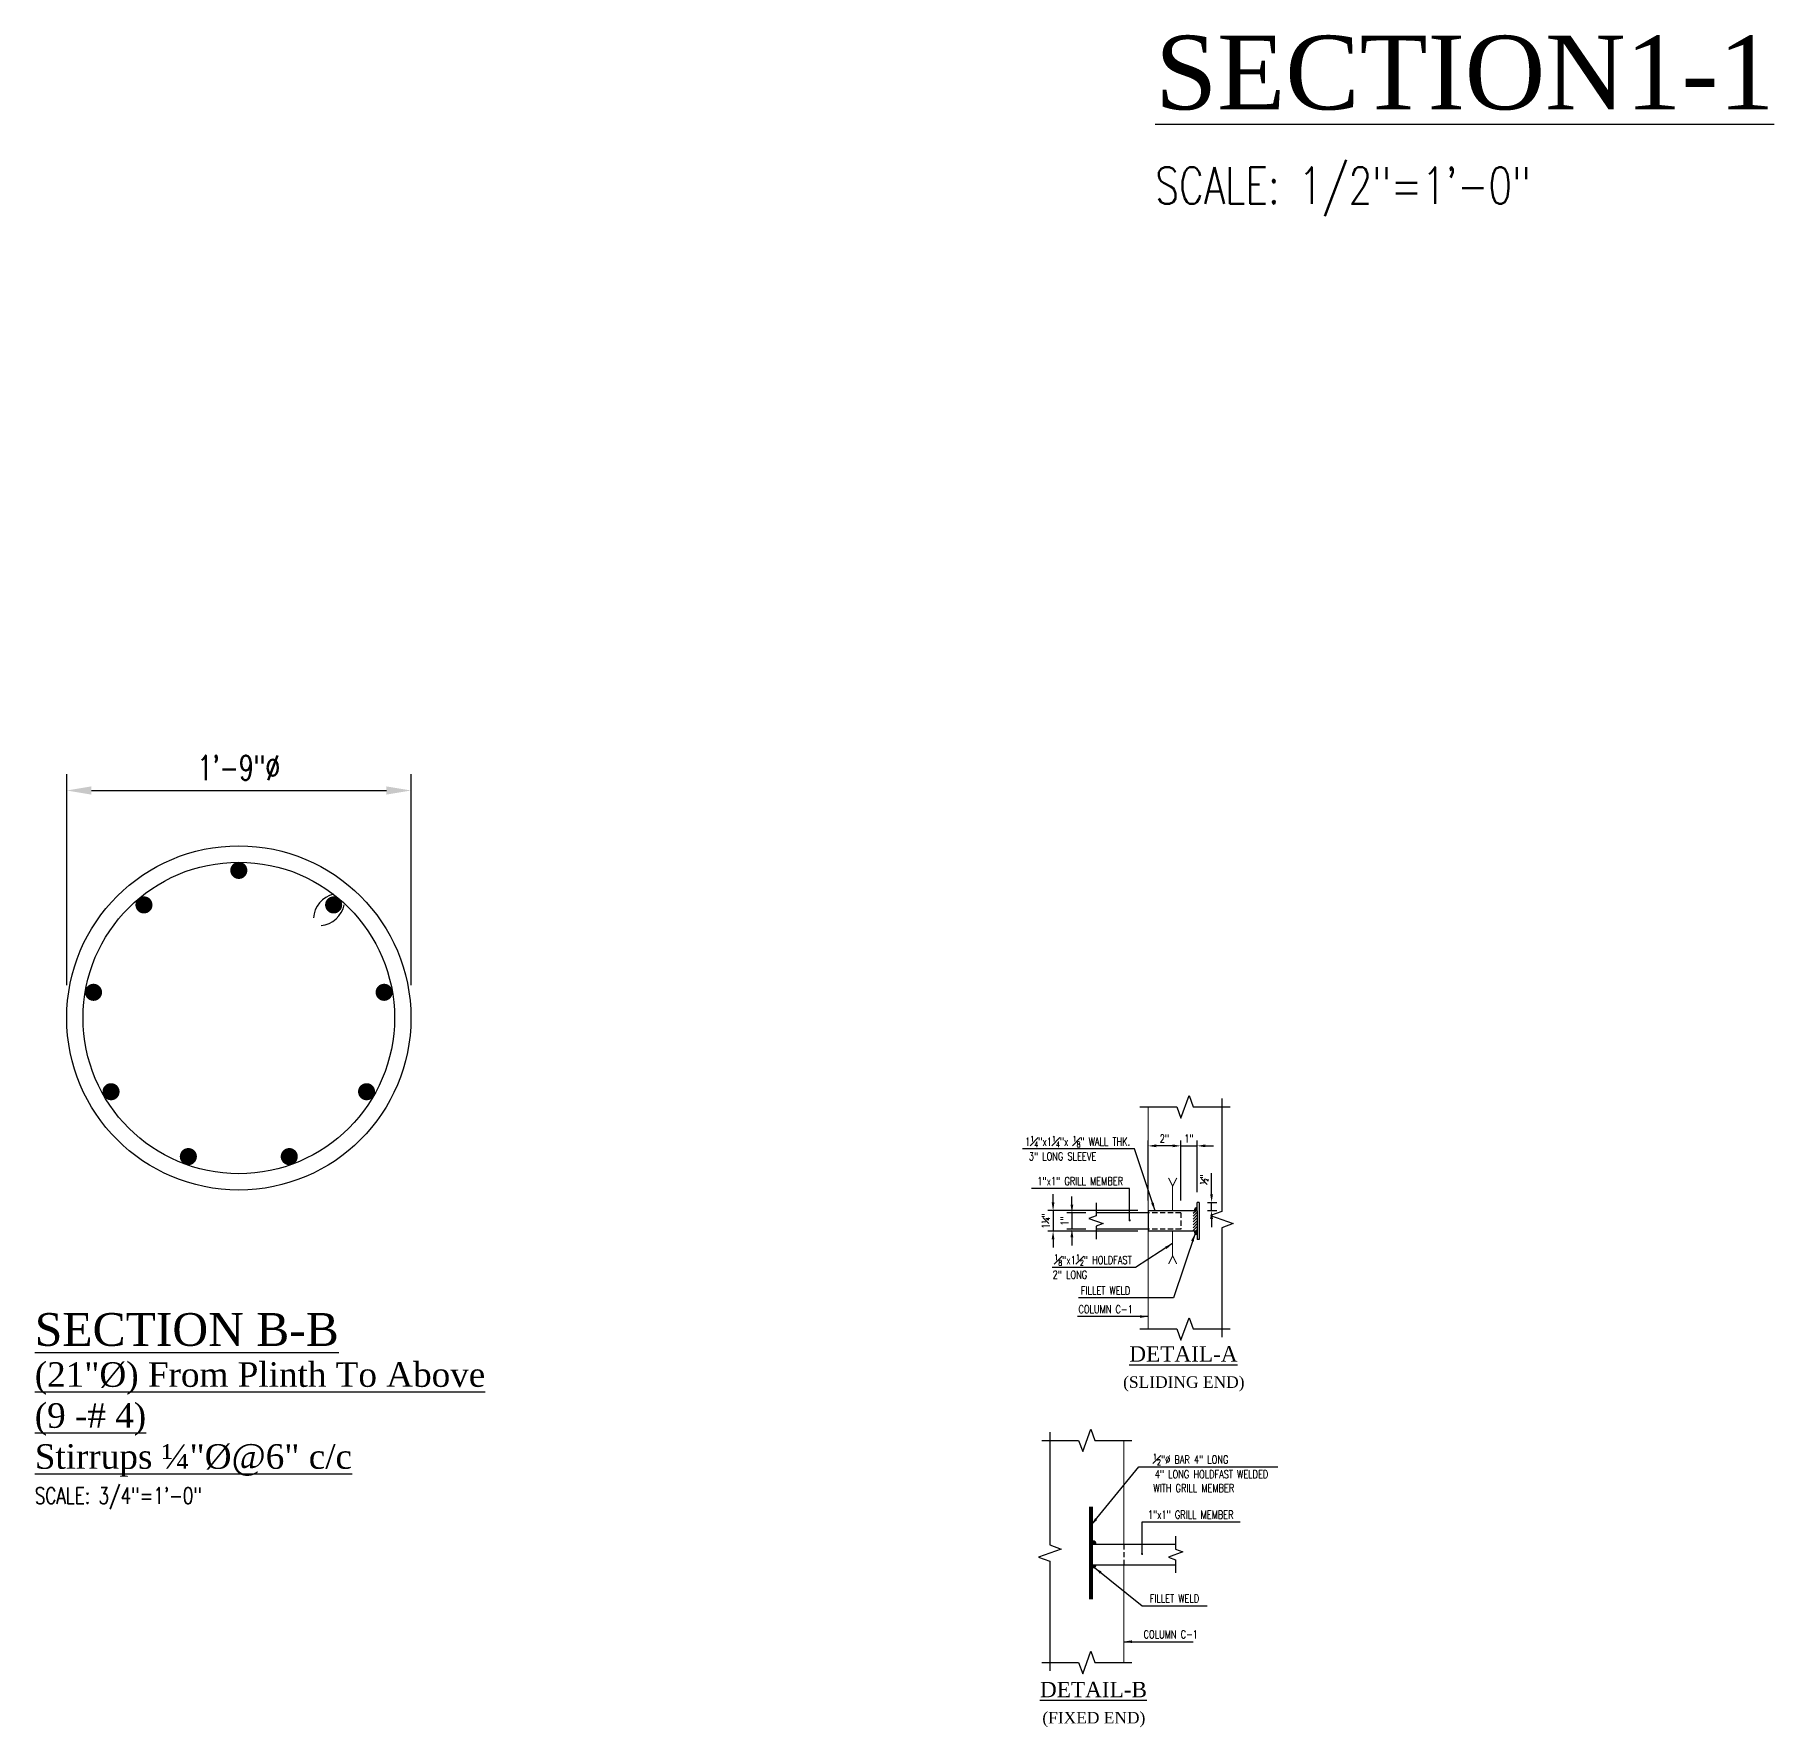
# Model space of a CAD drawing. Header units: inches. Extents: x 295786 to 300745, y 68261 to 70432.
# Drawn here: x 300554.3 to 300660.5, y 69340.3 to 69443.5 of the extents above; entities that cross this region are included whole.
import ezdxf
from ezdxf.enums import TextEntityAlignment as Align

# ---------------------------------------------------------------- set-up
doc = ezdxf.new("R2010")
doc.units = ezdxf.units.IN
doc.header["$MEASUREMENT"] = 0
doc.linetypes.add('HIDDEN', pattern=[9.525, 6.35, -3.175])
for name, color, linetype in [('A-TYP-DIM', 1, 'Continuous'), ('A-TYP-H-TEXT', 2, 'Continuous'), ('A-TYP-S-BOT-STEEL', 6, 'Continuous'), ('A-TYP-ST-DONUT', 6, 'Continuous'), ('COL', 6, 'Continuous'), ('DIM', 7, 'Continuous'), ('GRID LINE', 1, 'Continuous'), ('HATCH', 7, 'Continuous'), ('holdfast', 1, 'Continuous'), ('SECTION', 8, 'Continuous')]:
    doc.layers.add(name, color=color, linetype=linetype)
doc.styles.add('HADINGS', font='times.ttf')
doc.styles.add('Riz', font='romans.shx', dxfattribs={"width": 0.7})
doc.styles.add('rizwan', font='romans.shx', dxfattribs={"width": 0.75})
doc.dimstyles.new('Rizwan', dxfattribs={"dimscale": 65, "dimtxt": 0.09375, "dimasz": 0.09375, "dimexe": 0.0625, "dimexo": 0.125, "dimgap": 0, "dimtad": 1, "dimzin": 0, "dimdsep": 46, "dimlunit": 3, "dimtxsty": 'Riz', "dimcen": 0.09, "dimclrd": 1, "dimclre": 1, "dimclrt": 2, "dimaunit": 1, "dimadec": 3, "dimazin": 0, "dimtfac": 1, "dimtofl": 0, "dimtmove": 0, "dimatfit": 1, "dimfxl": 0, "dimtolj": 1, "dimtzin": 0, "dimlwd": -1, "dimlwe": -1, "dimarcsym": 0})
doc.dimstyles.new('STYLE-64', dxfattribs={"dimscale": 64, "dimtxt": 0.09375, "dimasz": 0.09375, "dimexe": 0.0625, "dimexo": 0.0625, "dimgap": 0.03125, "dimtad": 1, "dimzin": 3, "dimdsep": 46, "dimlunit": 4, "dimtxsty": 'rizwan', "dimcen": 0.125, "dimdle": 4, "dimclrd": 1, "dimclre": 1, "dimclrt": 2, "dimadec": 0, "dimazin": 0, "dimtfac": 0.5, "dimtix": 1, "dimtmove": 2, "dimatfit": 3, "dimfxl": 0, "dimfrac": 1, "dimtolj": 1, "dimtzin": 3, "dimarcsym": 0})

# ---------------------------------------------------------------- blocks, each defined once
blk = doc.blocks.new('*D193')
at = {"layer": 'Defpoints', "color": 0, "transparency": 16777216}
for p in [(300577.3, 69397.42), (300556.3, 69383.55), (300577.3, 69383.55)]:
    blk.add_point(p, dxfattribs=at)
at = {"layer": 'DIM', "color": 1, "transparency": 16777216}
for p, q in [((300556.3, 69385.55), (300556.3, 69398.42)), ((300577.3, 69385.55), (300577.3, 69398.42)), ((300557.8, 69397.42), (300575.8, 69397.42))]:
    blk.add_line(p, q, dxfattribs=at)
for points in [[(300557.8, 69397.67), (300557.8, 69397.17), (300556.3, 69397.42)], [(300575.8, 69397.67), (300575.8, 69397.17), (300577.3, 69397.42)]]:
    blk.add_solid(points, dxfattribs=at)
at = {"layer": 'DIM', "color": 2, "transparency": 16777216, "insert": (300566.8, 69398.81), "char_height": 1.5, "attachment_point": 5, "style": 'Riz'}
blk.add_mtext('\\A1;1\'-9"%%C', dxfattribs=at)
blk = doc.blocks.new('*D80')
at = {"layer": 'A-TYP-DIM', "color": 1, "lineweight": -2, "ltscale": 1.5, "transparency": 16777216}
for p, q in [((300626.14, 69372.79), (300626.14, 69374.08)), ((300625.89, 69372.29), (300626.45, 69372.29)), ((300625.89, 69371.79), (300626.45, 69371.79)), ((300626.14, 69371.79), (300626.14, 69372.29)), ((300626.14, 69371.29), (300626.14, 69370.79))]:
    blk.add_line(p, q, dxfattribs=at)
at = {"layer": 'A-TYP-DIM', "color": 1, "ltscale": 1.5, "transparency": 16777216}
for points in [[(300626.05, 69372.79), (300626.22, 69372.79), (300626.14, 69372.29)], [(300626.05, 69371.29), (300626.22, 69371.29), (300626.14, 69371.79)]]:
    blk.add_solid(points, dxfattribs=at)
at = {"layer": 'Defpoints', "color": 0, "ltscale": 1.5, "transparency": 16777216}
for p in [(300625.26, 69372.29), (300625.26, 69371.79), (300626.14, 69372.29)]:
    blk.add_point(p, dxfattribs=at)
at = {"layer": 'A-TYP-DIM', "color": 2, "ltscale": 1.5, "transparency": 16777216, "insert": (300625.69, 69373.69), "char_height": 0.4883, "attachment_point": 5, "rotation": 90, "style": 'rizwan'}
blk.add_mtext('\\A1;{\\H0.500000x;\\S1#2;}"', dxfattribs=at)
blk = doc.blocks.new('*D81')
at = {"layer": 'A-TYP-DIM', "color": 1, "lineweight": -2, "ltscale": 1.5, "transparency": 16777216}
for p, q in [((300623.76, 69375.74), (300623.26, 69375.74)), ((300624.26, 69372.41), (300624.26, 69376.06)), ((300624.26, 69375.74), (300625.26, 69375.74)), ((300625.26, 69372.91), (300625.26, 69376.06)), ((300625.76, 69375.74), (300626.26, 69375.74))]:
    blk.add_line(p, q, dxfattribs=at)
at = {"layer": 'A-TYP-DIM', "color": 1, "ltscale": 1.5, "transparency": 16777216}
for points in [[(300623.76, 69375.83), (300623.76, 69375.66), (300624.26, 69375.74)], [(300625.76, 69375.83), (300625.76, 69375.66), (300625.26, 69375.74)]]:
    blk.add_solid(points, dxfattribs=at)
at = {"layer": 'Defpoints', "color": 0, "ltscale": 1.5, "transparency": 16777216}
for p in [(300625.26, 69375.74), (300624.26, 69371.79), (300625.26, 69372.29)]:
    blk.add_point(p, dxfattribs=at)
at = {"layer": 'A-TYP-DIM', "color": 2, "ltscale": 1.5, "transparency": 16777216, "insert": (300624.76, 69376.19), "char_height": 0.488, "attachment_point": 5, "style": 'rizwan'}
blk.add_mtext('\\A1;1"', dxfattribs=at)
blk = doc.blocks.new('*D82')
at = {"layer": 'A-TYP-DIM', "color": 1, "lineweight": -2, "ltscale": 1.5, "transparency": 16777216}
for p, q in [((300622.26, 69372.41), (300622.26, 69376.06)), ((300623.76, 69375.74), (300622.76, 69375.74)), ((300624.26, 69372.41), (300624.26, 69376.06))]:
    blk.add_line(p, q, dxfattribs=at)
at = {"layer": 'A-TYP-DIM', "color": 1, "ltscale": 1.5, "transparency": 16777216}
for points in [[(300622.76, 69375.83), (300622.76, 69375.66), (300622.26, 69375.74)], [(300623.76, 69375.83), (300623.76, 69375.66), (300624.26, 69375.74)]]:
    blk.add_solid(points, dxfattribs=at)
at = {"layer": 'Defpoints', "color": 0, "ltscale": 1.5, "transparency": 16777216}
for p in [(300622.26, 69375.74), (300622.26, 69371.79), (300624.26, 69371.79)]:
    blk.add_point(p, dxfattribs=at)
at = {"layer": 'A-TYP-DIM', "color": 2, "ltscale": 1.5, "transparency": 16777216, "insert": (300623.26, 69376.19), "char_height": 0.488, "attachment_point": 5, "style": 'rizwan'}
blk.add_mtext('\\A1;2"', dxfattribs=at)
blk = doc.blocks.new('*D83')
at = {"layer": 'A-TYP-DIM', "color": 1, "lineweight": -2, "ltscale": 1.5, "transparency": 16777216}
for p, q in [((300617.62, 69372.16), (300617.62, 69372.66)), ((300618.47, 69371.66), (300617.31, 69371.66)), ((300617.62, 69371.66), (300617.62, 69370.66)), ((300618.47, 69370.66), (300617.31, 69370.66)), ((300617.62, 69370.16), (300617.62, 69369.66))]:
    blk.add_line(p, q, dxfattribs=at)
at = {"layer": 'A-TYP-DIM', "color": 1, "ltscale": 1.5, "transparency": 16777216}
for points in [[(300617.53, 69372.16), (300617.7, 69372.16), (300617.62, 69371.66)], [(300617.53, 69370.16), (300617.7, 69370.16), (300617.62, 69370.66)]]:
    blk.add_solid(points, dxfattribs=at)
at = {"layer": 'Defpoints', "color": 0, "ltscale": 1.5, "transparency": 16777216}
for p in [(300619.09, 69371.66), (300617.62, 69370.66), (300619.09, 69370.66)]:
    blk.add_point(p, dxfattribs=at)
at = {"layer": 'A-TYP-DIM', "color": 2, "ltscale": 1.5, "transparency": 16777216, "insert": (300617.17, 69371.16), "char_height": 0.488, "attachment_point": 5, "rotation": 90, "style": 'rizwan'}
blk.add_mtext('\\A1;1"', dxfattribs=at)
blk = doc.blocks.new('*D84')
at = {"layer": 'A-TYP-DIM', "color": 1, "lineweight": -2, "ltscale": 1.5, "transparency": 16777216}
for p, q in [((300616.47, 69372.29), (300616.47, 69372.79)), ((300621.64, 69371.79), (300616.15, 69371.79)), ((300616.47, 69371.79), (300616.47, 69370.54)), ((300621.64, 69370.54), (300616.15, 69370.54)), ((300616.47, 69370.04), (300616.47, 69369.54))]:
    blk.add_line(p, q, dxfattribs=at)
at = {"layer": 'A-TYP-DIM', "color": 1, "ltscale": 1.5, "transparency": 16777216}
for points in [[(300616.38, 69372.29), (300616.55, 69372.29), (300616.47, 69371.79)], [(300616.38, 69370.04), (300616.55, 69370.04), (300616.47, 69370.54)]]:
    blk.add_solid(points, dxfattribs=at)
at = {"layer": 'Defpoints', "color": 0, "ltscale": 1.5, "transparency": 16777216}
for p in [(300622.26, 69371.79), (300616.47, 69370.54), (300622.26, 69370.54)]:
    blk.add_point(p, dxfattribs=at)
at = {"layer": 'A-TYP-DIM', "color": 2, "ltscale": 1.5, "transparency": 16777216, "insert": (300616.02, 69371.16), "char_height": 0.4883, "attachment_point": 5, "rotation": 90, "style": 'rizwan'}
blk.add_mtext('\\A1;1{\\H0.500000x;\\S1#4;}"', dxfattribs=at)

msp = doc.modelspace()

# ---------------------------------------------------------------- hatches: boundary and pattern name
at = {"layer": 'HATCH'}
h = msp.add_hatch(dxfattribs=at)
h.set_pattern_fill('ANSI31', color=256, style=0)
h.set_pattern_definition([(45, (-415452.1015, -299336.09418), (-0.088388347648, 0.088388347648), [])])
h.paths.add_polyline_path([(300625.26159342, 69371.7885535), (300625.01159342, 69371.7885535), (300625.01159342, 69370.5385535), (300625.26159342, 69370.5385535)])
for points in [[(300625.06973972, 69371.7885535), (300625.26159342, 69371.7885535), (300625.26159342, 69371.9804072, 0.4142135624)], [(300625.06973972, 69370.5385535), (300625.26159342, 69370.5385535), (300625.26159342, 69370.3466998, -0.4142135624)], [(300619.0900968, 69351.44119999), (300618.8982431, 69351.44119999), (300618.8982431, 69351.63305369, -0.4142135624)], [(300619.0900968, 69350.19119999), (300618.8982431, 69350.19119999), (300618.8982431, 69349.99934629, 0.4142135624)]]:
    msp.add_hatch(color=1, dxfattribs=at).paths.add_polyline_path(points)

# ---------------------------------------------------------------- linework, layer by layer
at = {"layer": 'A-TYP-S-BOT-STEEL'}
msp.add_circle((300566.79572759, 69383.54535023), 9.5, dxfattribs=at)
for centre, start, end in [((300572.92801018, 69389.54351605), 102.655389473, 176.2708822434), ((300571.67713311, 69390.76706735), 274.9945315808, 348.6100243535)]:
    msp.add_arc(centre, 1.58473463, start, end, dxfattribs=at)
at = {"layer": 'A-TYP-ST-DONUT', "linetype": 'Continuous', "ltscale": 1.5, "const_width": 0.52083333}
for points in [[(300567.05614426, 69392.54535023, -1), (300566.53531093, 69392.54535023, -1)], [(300561.21012985, 69390.60714283, -1), (300560.81114836, 69390.27235761, -1)], [(300572.78030682, 69390.27235761, -1), (300572.38132534, 69390.60714283, -1)], [(300557.97767869, 69385.36464418, -1), (300557.88723694, 69384.85172348, -1)], [(300575.70421825, 69384.85172348, -1), (300575.61377649, 69385.36464418, -1)], [(300558.87129063, 69379.27087768, -1), (300559.13170729, 69378.81982278, -1)], [(300574.45974789, 69378.81982278, -1), (300574.72016456, 69379.27087768, -1)], [(300563.47283468, 69375.17718439, -1), (300563.96225792, 69374.9990489, -1)], [(300569.62919726, 69374.9990489, -1), (300570.1186205, 69375.17718439, -1)]]:
    msp.add_lwpolyline(points, format="xyb", close=True, dxfattribs=at)
at = {"layer": 'COL', "lineweight": 0}
for p, q in [((300622.26159342, 69378.12295342), (300622.26159342, 69371.7885535)), ((300622.26159342, 69370.5385535), (300622.26159342, 69364.57243538)), ((300620.77367345, 69357.77559991), (300620.77367345, 69351.44119999)), ((300620.77367345, 69350.19119999), (300620.77367345, 69344.22508186))]:
    msp.add_line(p, q, dxfattribs=at)
at = {"layer": 'GRID LINE', "color": 3}
for p, q in [((300622.26159342, 69371.6635535), (300619.09008809, 69371.6635535)), ((300625.26159342, 69371.7885535), (300622.26159342, 69371.7885535)), ((300625.38659342, 69372.2885535), (300625.26159342, 69372.2885535)), ((300625.26159342, 69371.7885535), (300625.26159342, 69372.2885535)), ((300625.26159342, 69371.7885535), (300625.26159342, 69370.5385535)), ((300625.38659342, 69372.2885535), (300625.38659342, 69370.0385535)), ((300622.26159342, 69370.6635535), (300619.09008809, 69370.6635535)), ((300625.26159342, 69370.5385535), (300622.26159342, 69370.5385535)), ((300625.26159342, 69370.5385535), (300625.26159342, 69370.0385535)), ((300625.38659342, 69370.0385535), (300625.26159342, 69370.0385535)), ((300618.77367345, 69351.44119999), (300623.94517878, 69351.44119999)), ((300618.77367345, 69350.19119999), (300623.94517878, 69350.19119999))]:
    msp.add_line(p, q, dxfattribs=at)
at = {"layer": 'GRID LINE', "color": 1}
for p, q in [((300624.26159342, 69371.7885535), (300622.26159342, 69371.7885535)), ((300624.26159342, 69370.5385535), (300622.26159342, 69370.5385535)), ((300618.77367345, 69351.44119999), (300618.77367345, 69350.19119999))]:
    msp.add_line(p, q, dxfattribs=at)
at = {"layer": 'GRID LINE', "color": 1, "linetype": 'HIDDEN', "ltscale": 0.05}
for p, q in [((300624.26159342, 69371.6635535), (300622.26159342, 69371.6635535)), ((300624.26159342, 69371.6635535), (300624.26159342, 69370.6635535)), ((300624.26159342, 69370.6635535), (300622.26159342, 69370.6635535)), ((300620.77367345, 69351.44119999), (300620.77367345, 69350.19119999))]:
    msp.add_line(p, q, dxfattribs=at)
at = {"layer": 'GRID LINE', "color": 1, "linetype": 'Continuous'}
for points in [[(300621.76159342, 69378.12295342), (300624.01159342, 69378.12295342), (300624.26159342, 69377.43608407), (300624.76159342, 69378.80982278), (300625.01159342, 69378.12295342), (300627.26159342, 69378.12295342)], [(300626.76159342, 69378.62295342), (300626.76159342, 69371.74572474), (300626.07472407, 69371.49572474), (300627.44846278, 69370.99572474), (300626.76159342, 69370.74572474), (300626.76159342, 69364.07243538)], [(300619.09008809, 69372.27265045), (300619.09008809, 69371.47771528), (300618.65542857, 69371.31951215), (300619.5247476, 69371.0031059), (300619.09008809, 69370.84490278), (300619.09008809, 69370.05305899)], [(300621.76159342, 69364.57243538), (300624.01159342, 69364.57243538), (300624.26159342, 69363.88556602), (300624.76159342, 69365.25930473), (300625.01159342, 69364.57243538), (300627.26159342, 69364.57243538)], [(300616.27367345, 69358.27559991), (300616.27367345, 69351.39837122), (300616.9605428, 69351.14837122), (300615.58680409, 69350.64837122), (300616.27367345, 69350.39837122), (300616.27367345, 69343.72508186)], [(300615.77367345, 69357.77559991), (300618.02367345, 69357.77559991), (300618.27367345, 69357.08873055), (300618.77367345, 69358.46246926), (300619.02367345, 69357.77559991), (300621.27367345, 69357.77559991)], [(300623.94517878, 69351.92529693), (300623.94517878, 69351.13036176), (300624.3798383, 69350.97215864), (300623.51051927, 69350.65575239), (300623.94517878, 69350.49754926), (300623.94517878, 69349.70570548)], [(300615.77367345, 69344.22508186), (300618.02367345, 69344.22508186), (300618.27367345, 69343.53821251), (300618.77367345, 69344.91195121), (300619.02367345, 69344.22508186), (300621.27367345, 69344.22508186)]]:
    msp.add_lwpolyline(points, dxfattribs=at)
at = {"layer": 'GRID LINE', "color": 3}
msp.add_lwpolyline([(300622.26159342, 69371.7885535), (300622.26159342, 69370.5385535)], dxfattribs=at)
at = {"layer": 'GRID LINE', "color": 1, "const_width": 0.25}
msp.add_lwpolyline([(300618.77367345, 69348.08132747), (300618.77367345, 69353.73326477)], dxfattribs=at)
at = {"layer": 'GRID LINE', "color": 1}
for centre, start, end in [((300625.26159342, 69371.7885535), 90, 180), ((300625.26159342, 69370.5385535), 180, 270), ((300618.8982431, 69351.44119999), 0, 90), ((300618.8982431, 69350.19119999), 270, 0)]:
    msp.add_arc(centre, 0.1918537, start, end, dxfattribs=at)
at = {"layer": 'holdfast', "color": 1, "const_width": 0.0625}
for points in [[(300623.76159342, 69373.2885535), (300623.76159342, 69371.7885535), (300623.76159342, 69373.2885535), (300623.51159342, 69373.7885535), (300623.76159342, 69373.2885535), (300624.01159342, 69373.7885535)], [(300623.76159342, 69369.0385535), (300623.76159342, 69370.5385535), (300623.76159342, 69369.0385535), (300623.51159342, 69368.5385535), (300623.76159342, 69369.0385535), (300624.01159342, 69368.5385535)]]:
    msp.add_lwpolyline(points, dxfattribs=at)
at = {"layer": 'SECTION'}
msp.add_circle((300566.79572759, 69383.54535023), 10.5, dxfattribs=at)

# ---------------------------------------------------------------- texts
at = {"layer": 'A-TYP-DIM', "color": 2, "ltscale": 1.5, "char_height": 0.48828125, "attachment_point": 5, "style": 'rizwan'}
for s, insert in [('\\A1;1{\\H0.7x;\\S1#4;}"x1{\\H0.7x;\\S1#4;}"x {\\H0.7x;\\S1#8;}" WALL THK.', (300617.96755653, 69375.99794256)), ('\\A1;3" LONG SLEEVE', (300617.04702628, 69375.10285191)), ('\\A1;1"x1" GRILL MEMBER', (300618.12209275, 69373.59136062)), ('\\A1;2" LONG ', (300617.49187164, 69367.88141836)), ('\\A1;{\\H0.7x;\\S1#8;}"x1{\\H0.7x;\\S1#2;}" HOLDFAST', (300618.90168665, 69368.77650901)), ('\\A1;FILLET WELD', (300619.673747, 69366.91015143)), ('\\A1;COLUMN C-1', (300619.673747, 69365.77612307)), ('\\A1;{\\H0.7x;\\S1#2;}"%%C BAR 4" LONG', (300624.86197795, 69356.60352659)), ('\\A1;4" LONG HOLDFAST WELDED', (300626.1341193, 69355.70843594)), ('\\A1;WITH GRILL MEMBER', (300625.05566697, 69354.86449856)), ('\\A1;1"x1" GRILL MEMBER', (300624.86197795, 69353.2440071)), ('\\A1;FILLET WELD', (300623.87155743, 69348.12295355)), ('\\A1;COLUMN C-1', (300623.64543962, 69345.94289585))]:
    msp.add_mtext(s, dxfattribs=dict(at, insert=insert))
at = {"layer": 'A-TYP-H-TEXT', "color": 5, "style": 'HADINGS'}
for s, height, p in [('%%USECTION1-1', 4.5, (300622.70000394, 69438.96958063)), ('%%USECTION B-B', 2, (300554.34987464, 69363.54235798)), ('%%U(21"%%C) From Plinth To Above', 1.5, (300554.34987464, 69361.04235798)), ('%%U(9 -# 4)', 1.5, (300554.34987464, 69358.54235798)), ('%%UStirrups ¼"%%C@6" c/c', 1.5, (300554.34987464, 69356.04235798))]:
    msp.add_text(s, height=height, dxfattribs=at).set_placement(p)
at = {"layer": 'A-TYP-H-TEXT', "style": 'rizwan', "width": 0.75}
for s, height, p in [('SCALE: 1/2"=1\'-0"', 2.25, (300622.70000394, 69433.20342667)), ('SCALE: 3/4"=1\'-0"', 1, (300554.34987464, 69353.90530758))]:
    msp.add_text(s, height=height, dxfattribs=at).set_placement(p)
at = {"layer": 'A-TYP-H-TEXT', "color": 5, "style": 'HADINGS'}
for s, height, p in [('%%UDETAIL-A', 0.9375, (300624.41987292, 69363.05035941)), ('(SLIDING END)', 0.703125, (300624.44249164, 69361.33185533)), ('%%UDETAIL-B', 0.9375, (300618.93195295, 69342.57697683)), ('(FIXED END)', 0.703125, (300618.95457167, 69340.85847276))]:
    msp.add_text(s, height=height, dxfattribs=at).set_placement(p, align=Align.MIDDLE_CENTER)

# ---------------------------------------------------------------- dimensions: what is measured, and where the dimension line sits
at = {"layer": 'A-TYP-DIM', "ltscale": 1.5}
for base, p2, picture, middle in [((300622.26159342, 69375.74255252), (300622.26159342, 69371.7885535), '*D82', (300623.26159342, 69376.18944612)), ((300625.26159342, 69375.74255252), (300625.26159342, 69372.2885535), '*D81', (300624.76159342, 69376.18944612))]:
    dim = msp.add_linear_dim(base=base, p1=(300624.26159342, 69371.7885535), p2=p2, dimstyle='STYLE-64', override={"dimscale": 5, "dimtxt": 0.097656, "dimasz": 0.1, "dimexo": 0.125, "dimdec": 8, "dimtmove": 0, "dimatfit": 2}, dxfattribs=at)
    dim.commit()
    dim.dimension.update_dxf_attribs({"geometry": picture, "text_midpoint": middle})
dim = msp.add_linear_dim(base=(300626.13615546, 69372.2885535), p1=(300625.26159342, 69371.7885535), p2=(300625.26159342, 69372.2885535), angle=90, dimstyle='STYLE-64', override={"dimscale": 5, "dimtxt": 0.097656, "dimasz": 0.1, "dimexo": 0.125, "dimdec": 8, "dimtmove": 0, "dimatfit": 2}, dxfattribs=at)
dim.commit()
dim.dimension.update_dxf_attribs({"geometry": '*D80', "text_midpoint": (300626.13615546, 69373.68603769), "dimtype": 160})
for base, p1, p2, picture, middle in [((300616.46553996, 69370.5385535), (300622.26159342, 69371.7885535), (300622.26159342, 69370.5385535), '*D84', (300616.01864636, 69371.1635535)), ((300617.61791686, 69370.6635535), (300619.09008809, 69371.6635535), (300619.09008809, 69370.6635535), '*D83', (300617.17102326, 69371.1635535))]:
    dim = msp.add_linear_dim(base=base, p1=p1, p2=p2, angle=90, dimstyle='STYLE-64', override={"dimscale": 5, "dimtxt": 0.097656, "dimasz": 0.1, "dimexo": 0.125, "dimdec": 8, "dimtmove": 0, "dimatfit": 2}, dxfattribs=at)
    dim.commit()
    dim.dimension.update_dxf_attribs({"geometry": picture, "text_midpoint": middle})
at = {"layer": 'DIM'}
dim = msp.add_linear_dim(base=(300577.2957275924, 69397.4200077406), p1=(300556.2957275924, 69383.5453502307), p2=(300577.2957275924, 69383.5453502307), text='<>%%C', dimstyle='Rizwan', override={"dimscale": 16, "dimgap": 0.03125, "dimdec": 8, "dimzin": 3, "dimlunit": 4, "dimtofl": 1}, dxfattribs=at)
dim.commit()
dim.dimension.update_dxf_attribs({"geometry": '*D193', "text_midpoint": (300566.7957275924, 69398.8128648835)})

# ---------------------------------------------------------------- leaders
at = {"layer": 'A-TYP-DIM', "ltscale": 1.5}
for points, override in [([(300622.68510787, 69371.7885535), (300621.43369462, 69375.55104896), (300614.60230209, 69375.55104896)], {"dimscale": 5, "dimtxt": 0.097656, "dimasz": 0.1, "dimexo": 0.125, "dimdec": 8, "dimtmove": 0, "dimatfit": 2}), ([(300621.13912494, 69371.19599369), (300621.13912494, 69373.14446701), (300615.15625673, 69373.14446701)], {"dimscale": 5, "dimtxt": 0.097656, "dimasz": 0.1, "dimexo": 0.125, "dimdec": 8, "dimtmove": 0, "dimatfit": 2, "dimldrblk": 'DotSmall'}), ([(300625.12593237, 69370.40289245), (300623.82349851, 69366.46325783), (300618.01707848, 69366.46325783)], {"dimscale": 5, "dimtxt": 0.097656, "dimasz": 0.1, "dimexo": 0.125, "dimdec": 8, "dimtmove": 0, "dimatfit": 2}), ([(300623.76159342, 69369.7885535), (300621.49057087, 69368.32961541), (300616.40935899, 69368.32961541)], {"dimscale": 5, "dimtxt": 0.097656, "dimasz": 0.1, "dimdec": 8, "dimtmove": 0, "dimatfit": 2}), ([(300622.26159342, 69365.32922947), (300617.95164663, 69365.32922947)], {"dimscale": 5, "dimtxt": 0.097656, "dimasz": 0.1, "dimdec": 8, "dimtmove": 0, "dimatfit": 2}), ([(300618.77367345, 69352.58678799), (300621.69851728, 69356.15663299), (300630.17351833, 69356.15663299)], {"dimscale": 5, "dimtxt": 0.097656, "dimasz": 0.1, "dimdec": 8, "dimtmove": 0, "dimatfit": 2}), ([(300621.89614194, 69350.84864017), (300621.89614194, 69352.7971135), (300627.87901014, 69352.7971135)], {"dimscale": 5, "dimtxt": 0.097656, "dimasz": 0.1, "dimexo": 0.125, "dimdec": 8, "dimtmove": 0, "dimatfit": 2, "dimldrblk": 'DotSmall'}), ([(300618.98599502, 69350.02059095), (300621.91174171, 69347.67605995), (300625.87615865, 69347.67605995)], {"dimscale": 5, "dimtxt": 0.097656, "dimasz": 0.1, "dimdec": 8, "dimtmove": 0, "dimatfit": 2}), ([(300620.77367345, 69345.49600225), (300625.01266313, 69345.49600225)], {"dimscale": 5, "dimtxt": 0.097656, "dimasz": 0.1, "dimdec": 8, "dimtmove": 0, "dimatfit": 2})]:
    msp.add_leader(points, dimstyle='STYLE-64', override=override, dxfattribs=at)

doc.saveas('drawing.dxf')
